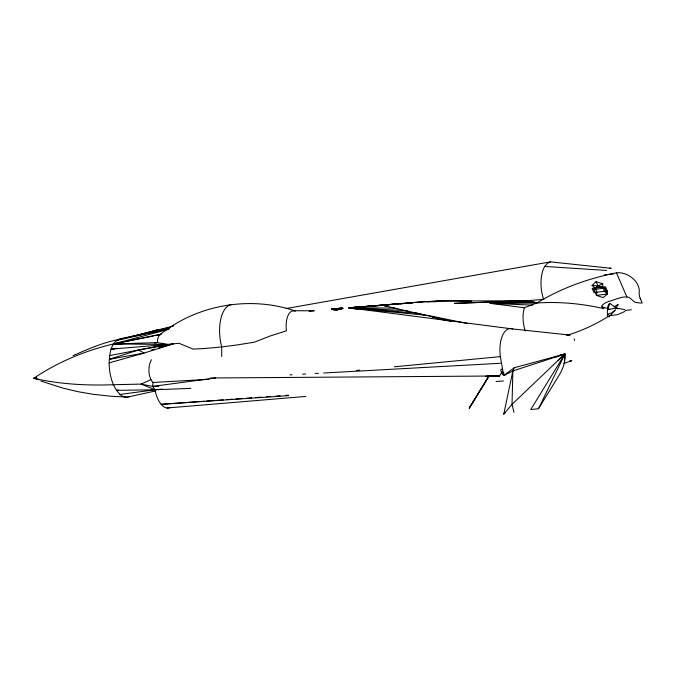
<?xml version="1.0" encoding="UTF-8"?>
<svg xmlns="http://www.w3.org/2000/svg" width="676" height="676" viewBox="0 0 676 676"><rect width="100%" height="100%" fill="white"/><g stroke="black" fill="none" stroke-linecap="round" stroke-linejoin="round"><path stroke-width="1.01" d="M221.703 356.505L221.703 346.889A31.806 15.463 83.5 0 1 231.268 304.546M558.79 355.491L564.908 353.97L530.711 409.597L538.518 408.701L558.739 375.814A92.84 42.723 -23.3 0 0 563.928 364.389L564.392 362.564A92.84 42.723 -23.3 0 0 564.908 353.97L514.216 367.778L512.873 370.938L512.019 404.332L514.022 412.402M602.781 283.827L602.637 287.114L604.445 291.305L607.318 294.026L603.195 297.634L596.477 295.353L593.891 289.463L598.074 285.88L602.781 283.827L596.055 281.681L592.066 285.407L595.1 287.976L596.908 292.167L596.477 295.353L607.318 294.026L604.724 288.137L598.074 285.88L596.055 281.681M564.359 362.674L564.908 353.97L512.873 370.938L503.704 375.484L500.358 356.624A25.95 12.616 83.5 0 1 512.78 328.967L570.121 335.102L566.37 335.195M129.327 396.516A29.406 14.297 83.5 0 1 119.973 394.463L116.449 390.356L113.424 384.72A29.406 14.297 83.5 0 1 109.14 362.86C109.571 354.249 110.551 342.293 119.948 338.803L169.346 328.595M169.938 407.535A23.145 11.247 83.5 0 1 154.981 389.79L152.624 386.41L153.106 382.396M505.217 412.69L503.755 414.126L512.873 370.938M617.687 308.864L609.794 303.423L607.8 309.583L609.777 309.439M488.9 376.042L469.195 408.304L488.875 376.287M538.518 408.701L564.908 353.97L555.993 357.105M340.442 309.152L339.107 309.202L340.307 308.653L332.516 309.355L342.969 308.324L339.462 308.594L341.38 308.264L340.949 309.017L337.062 309.608L331.612 309.295L342.2 308.281L331.612 309.295L337.163 309.439L342.2 308.281L331.612 309.295L334.764 308.763L334.147 309.785L331.612 309.295L340.527 308.264L339.935 309.287L337.992 309.583L332.431 309.481L333.268 309.676L333.724 308.915M342.47 308.51L339.935 309.287M331.612 309.295L335.786 308.628L335.059 309.836L333.293 309.625L336.961 309.777L338.93 309.507L339.639 308.298L338.668 308.425L340.957 308.264M493.21 376.219L499.53 375.966L502.133 371.732M615.929 308.171L618.16 304.546A15.987 6.735 -19.4 0 0 614.129 306.836M469.347 407.831L488.849 376.329M503.755 414.126L512.019 404.332L564.908 353.97L558.173 360.595M543.648 299.502A25.95 12.616 83.5 0 1 544.746 266.437L547.408 263.327L550.517 261.874L611.18 268.313L609.515 268.161M604.724 288.137L593.891 289.463L598.015 285.855L604.724 288.137L607.276 294.06L607.259 290.984L605.459 286.793L592.134 288.314L593.942 292.505L607.259 290.984M593.891 289.463L598.074 285.88M159.984 334.671C197.282 304.538 250.002 295.598 295.336 310.96A18.615 9.05 83.5 0 0 286.421 330.809L270.147 336.014L254.244 342.208L238.02 344.794A183.45 46.272 -14.9 0 1 193.192 349.103L178.996 343.281L164.555 344.684M503.704 372.341L503.704 375.484L514.216 367.778M608.983 315.971C596.224 324.193 582.289 330.598 567.789 335.068M624.877 311.475L617.289 314.737L609.406 315.641A3.355 1.631 83.5 0 0 609.811 315.455M341.71 308.729L341 308.924M73.084 355.644C88.742 348.757 104.974 341.65 121.832 338.972L173.8 325.976M640.138 298.184L642.2 302.966A20.779 15.43 31.6 0 1 636.006 302.4A3.262 2.425 31.6 0 1 634.848 302.13L632.93 300.651A14.002 10.402 31.6 0 0 628.655 297.212L626.652 297.017A20.483 15.218 31.6 0 0 623.745 297.068L622.807 297.178A20.483 15.218 31.6 0 0 620.137 297.778L608.924 301.42A24.598 18.269 31.6 0 0 601.801 305.713A2.45 1.817 31.6 0 0 603.989 308.712L600.178 307.834A214.038 159.012 31.6 0 0 540.318 302.814L536.719 303.068L534.192 302.087L528.176 301.606L490.168 303.355L524.415 307.724L536.719 303.068A337.104 250.433 31.6 0 1 616.478 272.808A17.737 13.182 31.6 0 1 639.226 292.319A16.055 11.931 31.6 0 0 639.209 294.449L639.276 294.998A16.055 11.931 31.6 0 0 639.978 297.761L640.434 298.86M154.838 331.181L158.606 329.432L136.679 335.533M150.917 379.616L141.09 384.095L113.424 384.72A342.529 157.635 -23.3 0 1 33.8 378.264A342.529 254.463 31.6 0 1 113.407 343.974L168.265 329.415M342.394 308.29L340.383 308.526L341.38 308.264M133.992 336.217L149.185 332.761L158.606 329.432M503.704 375.484L505.64 374.808M341.27 308.45L341.786 308.273L341.329 308.357M563.843 363.451L571.795 360.68L569.716 360.916M138.588 349.991L144.072 353.075L109.394 359.218L138.588 349.991L173.267 343.847L144.072 353.075L109.14 362.86M151.314 349.999L154.305 349.162M158.302 348.039L173.267 343.847M333.699 308.966L339.546 308.45L337.992 309.583L340.011 309.16M149.185 332.761L170.631 327.192M169.279 328.747L116.424 340.459L118.494 340.222M155.362 390.981L127.519 397.099L111.709 396.297L92.925 394.277L77.765 391.641L62.834 388.092L40.94 381.053M117.506 343.163L113.407 343.974L121.824 344.236M119.551 342.757L153.351 336.04M155.404 335.634L160.525 334.62M109.639 355.576L167.547 344.414L157.398 342.614L113.407 343.974L161.234 334.088A10.427 5.07 83.5 0 0 157.398 342.614L154.314 343.053M109.394 359.218L115.596 358.018M342.715 308.417L342.217 308.602M340.079 308.281L339.597 308.374L340.45 308.391M286.032 308.552L550.517 261.874M117.531 343.247L113.407 343.974L167.547 344.414L111.092 349.137L117.269 348.267M118.511 390.018L116.449 390.356L154.981 389.79L190.809 388.354M162.333 389.08L154.981 389.79L141.09 384.095L152.624 386.41L215.585 377.96M119.973 394.463L154.981 389.79M467.986 301.158C428.102 298.961 388.641 306.051 348.934 307.808L357.215 309.329M604.268 274.938L613.656 273.865M39.419 379.743A342.529 254.463 31.6 0 1 33.8 378.264L35.896 378.028M625.106 310.47L631.367 309.752M476.563 302.611L454.492 303.355L530.66 300.448L543.817 299.307M309.109 311.29L314.289 310.774L292.945 310.749M356.539 370.431L359.691 370.135M394.328 366.806L500.358 356.624M167.04 408L305.814 396.44M403.665 303.33L348.934 307.808L512.78 328.967M405.769 303.161L423.666 301.699L436.299 301.766M111.092 349.137L114.193 348.884M397.133 303.938L348.934 307.808L428.094 315.438L467.547 323.542M363.595 306.693L348.934 307.808L416.686 313.039L451.543 321.48M365.691 306.532L371.969 306.059M374.065 305.898L380.351 305.417M383.495 305.18L388.725 304.775M391.869 304.538L396.06 304.217M400.251 303.904L403.386 303.659M409.673 303.186L412.816 302.941M418.047 302.544L422.238 302.223M427.477 301.826L436.899 301.107L530.17 300.702M342.969 308.324L340.231 308.78L341.963 308.695M338.98 309.431L339.436 309.397M204.329 401.223L161.15 404.316L288.61 395.629M206.434 401.071L213.81 400.547M216.971 400.319L223.291 399.862M226.452 399.634L232.772 399.186M235.924 398.958L242.245 398.502M246.461 398.206L251.725 397.826M255.942 397.522L261.206 397.15M266.471 396.77L270.687 396.466M275.952 396.094L280.16 395.79M285.433 395.409L288.584 395.181M496.125 381.475L503.493 380.977M356.277 307.377L348.934 307.808L405.515 310.597L424.858 315.1M358.373 307.25L363.62 306.938M369.916 306.558L372.011 306.439M460.136 301.183L471.611 301.15M152.835 382.472L208.918 379.329M289.996 374.859L292.1 374.749M302.637 374.166L305.645 374.031M315.126 373.507L318.43 373.296M323.694 373.008L501.651 363.206M479.715 302.502L494.435 302.003M499.691 301.826L512.298 301.395M519.658 301.15L530.161 300.795M152.624 386.41L158.944 386.216M485.714 376.38L499.53 375.966L210.329 377.994M534.192 302.087L490.168 303.355L532.316 305.138M352.095 307.724L356.303 307.605M485.799 376.279L499.53 375.966M536.719 303.068L490.168 303.355L497.553 303.507M412.504 302.637L348.934 307.808L394.564 308.112L409.597 311.611M436.899 301.107L442.138 301.166M616.428 308.095L624.624 309.532M544.746 266.437L606.634 270.442M592.066 285.407L598.015 285.855M332.448 309.456L333.327 309.583M616.791 308.45L614.459 308.315L607.8 309.583A8.551 7.022 18.5 0 1 609.794 303.423M386.925 306.338L383.858 305.586L397.623 308.864M437.347 318.692L439.383 319.19M432.006 316.909L447.335 320.77M602.434 306.777L608.037 308.712M152.97 382.641L151.838 381.171A14.864 8.889 89.5 0 1 151.416 359.793M616.478 272.808L626.914 297.034M574.161 338.921L574.676 340.417M33.8 378.264A342.529 157.635 -23.3 0 1 36.605 377.276M608.147 314.872A3.355 1.631 83.5 0 1 608.147 309.185M525.337 330.986A20.728 10.072 83.5 0 1 524.415 307.724M528.176 301.606A20.728 10.072 83.5 0 1 530.66 300.448M502.175 371.496A1.445 0.701 83.5 0 1 501.195 371.673A1.445 0.701 83.5 0 1 500.933 369.645A1.445 0.701 83.5 0 1 501.913 369.468M503.333 374.217A1.369 0.668 83.5 0 1 502.209 373.963A1.369 0.668 83.5 0 1 502.572 371.986M338.718 308.34L337.941 309.667L337.011 309.692L338.034 309.507L337.163 309.439L338.617 308.51L337.713 308.501L338.718 308.34M337.763 308.417L336.961 309.777L336.048 309.752L337.062 309.608L336.192 309.507L337.662 308.586L335.735 308.704L336.783 308.51L335.997 309.836L335.102 309.76L336.487 309.008L335.6 308.932L337.763 308.417M615.253 310.005L609.194 316.714A6.692 2.417 -28 0 1 607.8 314.23L611.476 313.005L615.253 310.005M335.693 308.78L334.299 309.524L335.152 309.684L333.378 309.481L335.693 308.78M333.665 309.017L332.609 309.202L333.665 309.017"/></g></svg>
